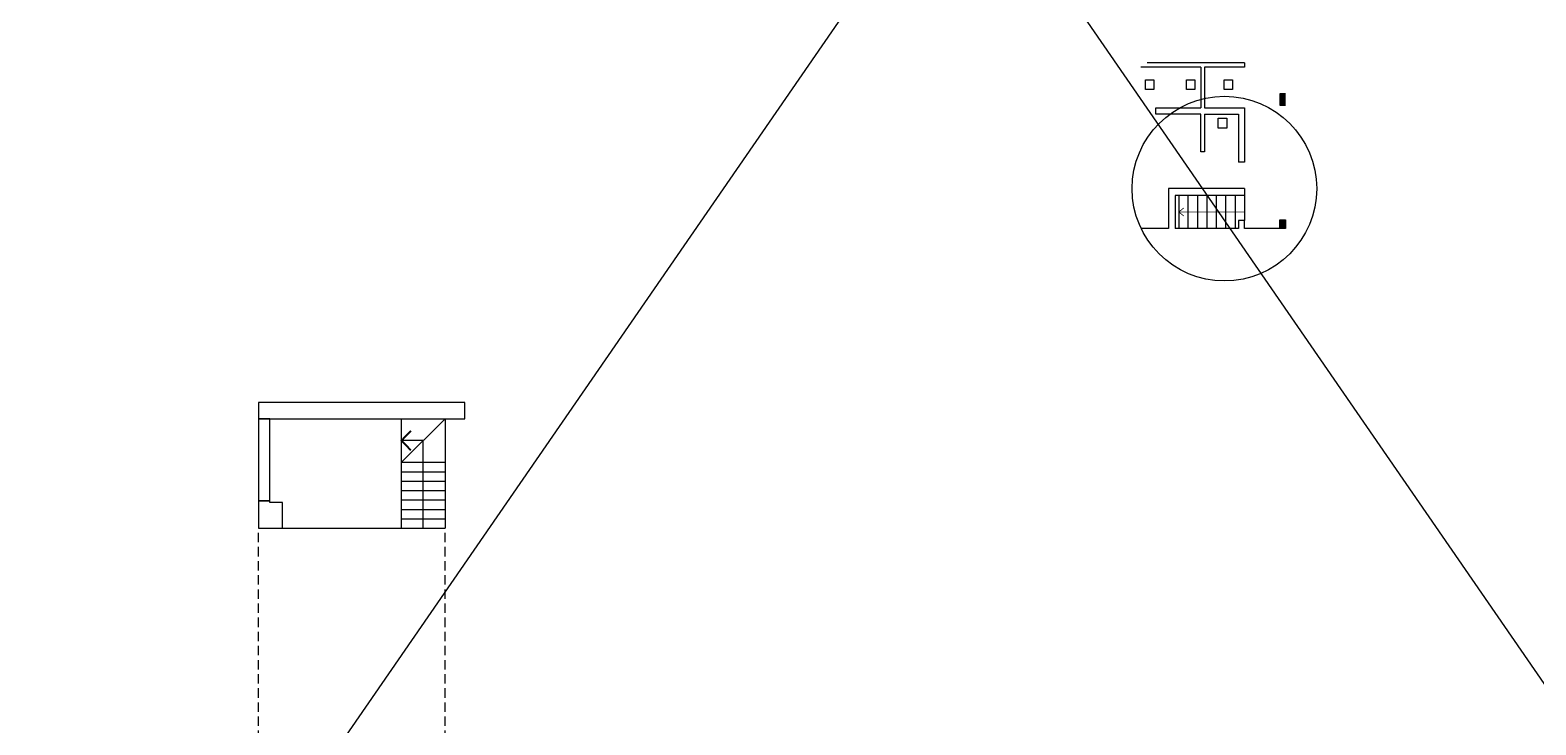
# Model space of a CAD drawing. Header units: millimetres. Extents: x 58411 to 366943, y -302717 to -95300.
# Drawn here: x 81931 to 121890, y -200612 to -182175 of the extents above; entities that cross this region are included whole.
import ezdxf

# ---------------------------------------------------------------- set-up
doc = ezdxf.new("R2010")
doc.units = ezdxf.units.MM
doc.header["$LTSCALE"] = 1000
doc.linetypes.add('HIDDEN', pattern=[0.375, 0.25, -0.125])
for name, color, linetype in [('a-Columnas', 12, 'Continuous'), ('A-Des-Rel', 6, 'Continuous'), ('A-Mur-Nuevo', 5, 'Continuous'), ('A-Muros', 3, 'Continuous'), ('A-Murvis', 1, 'Continuous')]:
    doc.layers.add(name, color=color, linetype=linetype)

msp = doc.modelspace()

# ---------------------------------------------------------------- hatches: boundary and pattern name
at = {"layer": 'a-Columnas'}
h = msp.add_hatch(color=12, dxfattribs=at)
h.dxf.hatch_style = 1
h.paths.add_polyline_path([(115246.628, -183866.002), (115096.628, -183866.002), (115096.628, -184166.002), (115246.628, -184166.002)])
h = msp.add_hatch(color=12, dxfattribs=at)
h.dxf.hatch_style = 1
h.paths.add_polyline_path([(115246.628, -187205.992), (115131.681, -187205.992), (115131.681, -187441.002), (115246.628, -187441.002)])
h.paths.add_polyline_path([(115131.681, -187205.992), (115096.628, -187205.992), (115096.628, -187441.002), (115131.681, -187441.002)])

# ---------------------------------------------------------------- linework, layer by layer
at = {"layer": 'A-Des-Rel', "ltscale": 500}
for points in [[(111755.355, -183490.101), (111755.355, -183754.89), (111528.31, -183754.89), (111528.31, -183490.101)], [(112841.324, -183490.101), (112841.324, -183754.89), (112614.279, -183754.89), (112614.279, -183490.101)], [(113841.732, -183490.101), (113841.732, -183754.89), (113614.687, -183754.89), (113614.687, -183490.101)], [(113684.327, -184511.565), (113684.327, -184776.354), (113457.281, -184776.354), (113457.281, -184511.565)]]:
    msp.add_lwpolyline(points, close=True, dxfattribs=at)
msp.add_circle((113623.724, -186381.002), 2449.764, dxfattribs=at)
at = {"layer": 'A-Mur-Nuevo', "ltscale": 500}
for points in [[(154941.668, -107213.581), (58411.394, -247111.305)], [(58411.394, -107213.581), (154941.668, -247111.305)]]:
    msp.add_lwpolyline(points, dxfattribs=at)
at = {"layer": 'A-Muros'}
for p, q in [((112996.628, -183161.002), (111406.628, -183161.002)), ((114156.628, -183041.002), (111576.628, -183041.002)), ((114156.628, -183161.002), (113096.628, -183161.002)), ((114156.628, -186381.002), (112136.628, -186381.002)), ((114156.628, -186561.002), (112316.628, -186561.002)), ((112316.628, -186561.002), (112316.628, -187441.002)), ((112136.628, -186819.853), (112136.628, -187441.002)), ((112136.628, -187441.002), (111406.628, -187441.002)), ((113996.628, -187441.002), (112316.628, -187441.002)), ((115246.628, -187441.002), (114156.628, -187441.002)), ((91361.52, -192053.176), (87995.496, -192053.176)), ((93466.628, -192053.176), (91361.52, -192053.176)), ((93466.628, -192492.867), (93466.628, -192053.176)), ((87995.496, -192492.867), (88295.496, -192492.867)), ((87995.496, -192492.867), (91361.52, -192492.867)), ((91361.52, -192492.867), (93466.628, -192492.867))]:
    msp.add_line(p, q, dxfattribs=at)
for points in [[(112996.628, -183161.002), (112996.628, -184241.002)], [(113096.628, -183161.002), (113096.628, -184241.002), (114156.628, -184241.002), (114156.628, -185681.002)], [(114156.628, -183041.002), (114156.628, -183161.002)], [(115246.628, -183866.002), (115096.628, -183866.002), (115096.628, -184166.002), (115246.628, -184166.002)], [(112996.628, -184401.002), (111806.628, -184401.002), (111806.628, -184241.002), (112996.628, -184241.002)], [(113096.628, -184401.002), (113096.628, -185401.002), (112996.628, -185401.002), (112996.628, -184401.002)], [(113096.628, -184401.002), (113996.628, -184401.002), (113996.628, -185681.002)], [(114156.628, -185681.002), (113996.628, -185681.002)], [(112136.628, -186381.002), (112136.628, -187441.002)], [(114156.628, -186381.002), (114156.628, -186561.002)], [(114156.628, -187231.002), (113996.628, -187231.002), (113996.628, -187441.002)], [(114156.628, -187441.002), (114156.628, -187231.002)], [(87995.496, -192053.176), (87995.496, -192492.867)], [(87995.496, -194662.867), (87995.496, -195392.867), (88625.496, -195392.867), (88625.496, -194712.867), (88295.496, -194712.867), (88295.496, -194662.867)], [(88295.496, -194712.867), (88295.496, -194662.867), (87995.496, -194662.867)]]:
    msp.add_lwpolyline(points, dxfattribs=at)
for points in [[(115096.628, -187205.992), (115246.628, -187205.992), (115246.628, -187441.002), (115096.628, -187441.002)], [(87995.496, -194662.867), (88295.496, -194662.867), (88295.496, -192492.867), (87995.496, -192492.867)]]:
    msp.add_lwpolyline(points, close=True, dxfattribs=at)
at = {"layer": 'A-Murvis'}
for p, q in [((91785.496, -195392.867), (91785.496, -192492.867)), ((92365.496, -193067.867), (91785.496, -193067.867)), ((92365.496, -195392.867), (92365.496, -193067.867)), ((88625.496, -195392.867), (91785.496, -195392.867))]:
    msp.add_line(p, q, dxfattribs=at)
for points in [[(112416.628, -186561.002), (112416.628, -187441.002)], [(112656.628, -186561.002), (112656.628, -187441.002)], [(112906.628, -186561.002), (112906.628, -187441.002)], [(113156.628, -186561.002), (113156.628, -187441.002)], [(113406.628, -186561.002), (113406.628, -187441.002)], [(113656.628, -186561.002), (113656.628, -187441.002)], [(113906.628, -186561.002), (113906.628, -187441.002)], [(114156.628, -186561.002), (114156.628, -187231.002)], [(91785.496, -193642.867), (92945.496, -192492.867)], [(92945.496, -192492.867), (92945.496, -195392.867)], [(91785.496, -193642.867), (92945.496, -193642.867)], [(91785.496, -193892.867), (92945.496, -193892.867)], [(91785.496, -194142.867), (92945.496, -194142.867)], [(91785.496, -194392.867), (92945.496, -194392.867)], [(91785.496, -194642.867), (92945.496, -194642.867)], [(91785.496, -194892.867), (92945.496, -194892.867)], [(91785.496, -195142.867), (92945.496, -195142.867)], [(91785.496, -195392.867), (92945.496, -195392.867)]]:
    msp.add_lwpolyline(points, dxfattribs=at)
at = {"layer": 'A-Murvis', "color": 2, "const_width": 20}
msp.add_lwpolyline([(112544.264, -187107.45), (112416.628, -187001.002), (112544.264, -186894.554)], dxfattribs=at)
at = {"layer": 'A-Murvis', "color": 2, "linetype": 'Continuous', "ltscale": 500, "const_width": 20}
msp.add_lwpolyline([(114156.628, -187001.002), (112416.628, -187001.002)], dxfattribs=at)
at = {"layer": 'A-Murvis', "const_width": 50}
msp.add_lwpolyline([(92035.496, -193325.719), (91785.496, -193067.867), (92035.496, -192810.015)], dxfattribs=at)
at = {"layer": 'A-Murvis', "color": 24, "linetype": 'HIDDEN'}
for points in [[(87995.496, -201015.582), (87995.496, -195392.867)], [(92945.496, -201015.582), (92945.496, -195392.867)]]:
    msp.add_lwpolyline(points, dxfattribs=at)

doc.saveas('drawing.dxf')
